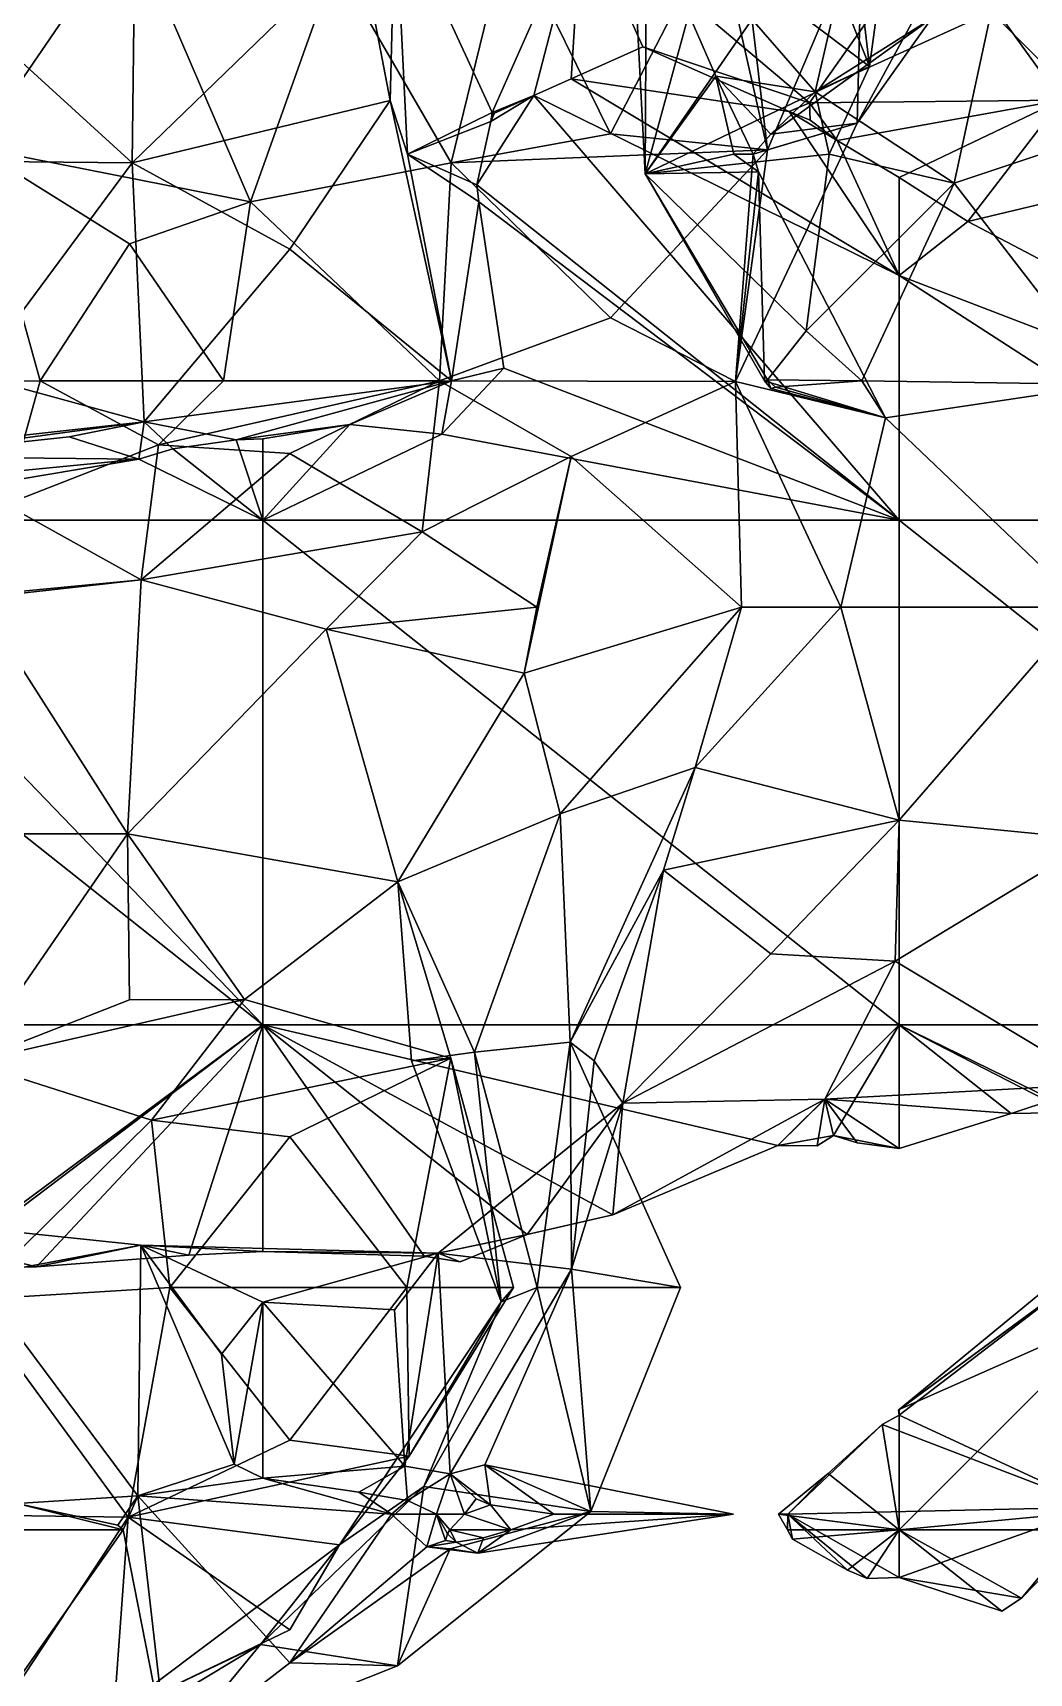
# Model space of a CAD drawing. Extents: x 290095 to 295679, y 4553756 to 4561441.
# Drawn here: x 291701.9 to 291780.2, y 4553941 to 4554070 of the extents above; entities that cross this region are included whole.
import ezdxf

# ---------------------------------------------------------------- set-up
doc = ezdxf.new("R2010")
doc.units = 0
doc.layers.add('Au_ppm_Pref_-_0_5', color=7, linetype='CONTINUOUS')

msp = doc.modelspace()

# ---------------------------------------------------------------- linework, layer by layer
at = {"layer": 'Au_ppm_Pref_-_0_5'}
for points in [[(291755.6, 4554066.54, 1870.89), (291750.03, 4554058.87, 1876.41), (291748.83, 4554082.07, 1871.33)], [(291763.38, 4554065.33, 1870.89), (291755.6, 4554066.54, 1870.89), (291748.83, 4554082.07, 1871.33)], [(291763.38, 4554065.33, 1870.89), (291748.83, 4554082.07, 1871.33), (291766.38, 4554078.25, 1873.78)], [(291748.83, 4554082.07, 1871.33), (291750.03, 4554058.87, 1876.41), (291750.15, 4554078.25, 1876.83)], [(291769.59, 4554081.57, 1880.28), (291759.92, 4554073.19, 1878.51), (291767.65, 4554067.31, 1876.83)], [(291769.59, 4554081.57, 1880.28), (291767.65, 4554067.31, 1876.83), (291763.34, 4554078.25, 1876.83)], [(291772.78, 4554078.45, 1895.9), (291786.69, 4554081.49, 1898.76), (291782.73, 4554064.67, 1897.18)], [(291697.4, 4554060.94, 1865.55), (291709.55, 4554078.7, 1863.78), (291689.86, 4554081.06, 1859.71)], [(291727.63, 4554077.08, 1882.35), (291730.39, 4554080.2, 1889.5), (291730.01, 4554064.64, 1883.58)], [(291730.39, 4554080.2, 1889.5), (291731.37, 4554060.43, 1888.71), (291730.01, 4554064.64, 1883.58)], [(291731.37, 4554060.43, 1888.71), (291730.39, 4554080.2, 1889.5), (291738.02, 4554063.69, 1893.81)], [(291738.02, 4554063.69, 1893.81), (291730.39, 4554080.2, 1889.5), (291745.05, 4554079.56, 1896.18)], [(291697.4, 4554060.94, 1865.55), (291719.04, 4554056.67, 1863.42), (291709.55, 4554078.7, 1863.78)], [(291719.04, 4554056.67, 1863.42), (291725.71, 4554075.42, 1860.32), (291709.55, 4554078.7, 1863.78)], [(291745.05, 4554079.56, 1896.18), (291741.29, 4554065.02, 1894.68), (291738.02, 4554063.69, 1893.81)], [(291744.21, 4554066.33, 1895.47), (291741.29, 4554065.02, 1894.68), (291745.05, 4554079.56, 1896.18)], [(291745.05, 4554079.56, 1896.18), (291749.84, 4554068.85, 1896.99), (291744.21, 4554066.33, 1895.47)], [(291762.95, 4554064.46, 1897.41), (291749.84, 4554068.85, 1896.99), (291745.05, 4554079.56, 1896.18)], [(291762.95, 4554064.46, 1897.41), (291745.05, 4554079.56, 1896.18), (291772.78, 4554078.45, 1895.9)], [(291725.71, 4554075.42, 1860.32), (291734.79, 4554059.73, 1860.17), (291739.32, 4554078.25, 1855.24)], [(291734.79, 4554059.73, 1860.17), (291747.32, 4554062.02, 1853.6), (291739.32, 4554078.25, 1855.24)], [(291755.69, 4554078.25, 1855.06), (291739.32, 4554078.25, 1855.24), (291747.32, 4554062.02, 1853.6)], [(291759.65, 4554060.77, 1859.1), (291755.69, 4554078.25, 1855.06), (291747.32, 4554062.02, 1853.6)], [(291750.03, 4554058.87, 1876.41), (291755.32, 4554078.25, 1878.99), (291750.15, 4554078.25, 1876.83)], [(291750.03, 4554058.87, 1876.41), (291759.92, 4554073.19, 1878.51), (291755.32, 4554078.25, 1878.99)], [(291759.65, 4554060.77, 1859.1), (291757.58, 4554078.25, 1859.01), (291755.69, 4554078.25, 1855.06)], [(291759.65, 4554060.77, 1859.1), (291767.08, 4554078.25, 1861.57), (291757.58, 4554078.25, 1859.01)], [(291759.65, 4554060.77, 1859.1), (291766.68, 4554062.85, 1864.95), (291767.08, 4554078.25, 1861.57)], [(291762.95, 4554064.46, 1897.41), (291772.78, 4554078.45, 1895.9), (291782.73, 4554064.67, 1897.18)], [(291766.38, 4554078.25, 1873.78), (291763.34, 4554078.25, 1876.83), (291767.65, 4554067.31, 1876.83)], [(291763.38, 4554065.33, 1870.89), (291766.38, 4554078.25, 1873.78), (291767.65, 4554067.31, 1876.83)], [(291772.52, 4554071.08, 1868.5), (291775.07, 4554078.25, 1864.95), (291766.68, 4554062.85, 1864.95)], [(291775.07, 4554078.25, 1864.95), (291767.08, 4554078.25, 1861.57), (291766.68, 4554062.85, 1864.95)], [(291796.63, 4554078.38, 1871.17), (291777.22, 4554071.6, 1870.89), (291786.57, 4554062.22, 1872.17)], [(291709.74, 4554059.75, 1882.45), (291685.47, 4554059.96, 1883.52), (291691.86, 4554076.07, 1881.38)], [(291709.74, 4554059.75, 1882.45), (291691.86, 4554076.07, 1881.38), (291709.95, 4554077.25, 1876.33)], [(291709.95, 4554077.25, 1876.33), (291727.63, 4554077.08, 1882.35), (291709.74, 4554059.75, 1882.45)], [(291709.74, 4554059.75, 1882.45), (291727.63, 4554077.08, 1882.35), (291730.01, 4554064.64, 1883.58)], [(291734.79, 4554059.73, 1860.17), (291725.71, 4554075.42, 1860.32), (291719.04, 4554056.67, 1863.42)], [(291767.65, 4554067.31, 1876.83), (291759.92, 4554073.19, 1878.51), (291750.03, 4554058.87, 1876.41)], [(291759.92, 4554061.98, 1870.37), (291763.38, 4554065.33, 1870.89), (291772.52, 4554071.08, 1868.5)], [(291759.92, 4554061.98, 1870.37), (291772.52, 4554071.08, 1868.5), (291766.68, 4554062.85, 1864.95)], [(291763.38, 4554065.33, 1870.89), (291774.3, 4554058.14, 1875.22), (291777.22, 4554071.6, 1870.89)], [(291763.38, 4554065.33, 1870.89), (291777.22, 4554071.6, 1870.89), (291772.52, 4554071.08, 1868.5)], [(291777.22, 4554071.6, 1870.89), (291774.3, 4554058.14, 1875.22), (291786.57, 4554062.22, 1872.17)], [(291761.34, 4554063.76, 1897.45), (291744.21, 4554066.33, 1895.47), (291749.84, 4554068.85, 1896.99)], [(291762.95, 4554064.46, 1897.41), (291761.34, 4554063.76, 1897.45), (291749.84, 4554068.85, 1896.99)], [(291764.5, 4554060.43, 1873.05), (291767.65, 4554067.31, 1876.83), (291750.03, 4554058.87, 1876.41)], [(291763.38, 4554065.33, 1870.89), (291767.65, 4554067.31, 1876.83), (291764.5, 4554060.43, 1873.05)], [(291770, 4554050.89, 1895.47), (291741.29, 4554065.02, 1894.68), (291744.21, 4554066.33, 1895.47)], [(291770, 4554050.89, 1895.47), (291744.21, 4554066.33, 1895.47), (291761.34, 4554063.76, 1897.45)], [(291756.99, 4554060.43, 1870.89), (291750.03, 4554058.87, 1876.41), (291755.6, 4554066.54, 1870.89)], [(291755.6, 4554066.54, 1870.89), (291759.92, 4554061.98, 1870.37), (291758.52, 4554060.43, 1870.23)], [(291755.6, 4554066.54, 1870.89), (291758.52, 4554060.43, 1870.23), (291756.99, 4554060.43, 1870.89)], [(291763.38, 4554065.33, 1870.89), (291759.92, 4554061.98, 1870.37), (291755.6, 4554066.54, 1870.89)], [(291730.01, 4554064.64, 1883.58), (291722.12, 4554052.95, 1886.21), (291709.74, 4554059.75, 1882.45)], [(291734.83, 4554042.61, 1888.71), (291722.12, 4554052.95, 1886.21), (291730.01, 4554064.64, 1883.58)], [(291734.83, 4554042.61, 1888.71), (291730.01, 4554064.64, 1883.58), (291731.37, 4554060.43, 1888.71)], [(291741.29, 4554065.02, 1894.68), (291736.8, 4554058, 1892.18), (291737.92, 4554062.98, 1893.64)], [(291741.29, 4554065.02, 1894.68), (291770, 4554031.65, 1890.52), (291736.8, 4554058, 1892.18)], [(291741.29, 4554065.02, 1894.68), (291737.92, 4554062.98, 1893.64), (291738.21, 4554063.65, 1893.85)], [(291741.29, 4554065.02, 1894.68), (291738.21, 4554063.65, 1893.85), (291738.02, 4554063.69, 1893.81)], [(291770, 4554050.89, 1895.47), (291770, 4554031.65, 1890.52), (291741.29, 4554065.02, 1894.68)], [(291762.95, 4554064.46, 1897.41), (291763.01, 4554063.08, 1897.53), (291761.34, 4554063.76, 1897.45)], [(291762.95, 4554064.46, 1897.41), (291782.73, 4554064.67, 1897.18), (291765.11, 4554061.5, 1897.45)], [(291762.95, 4554064.46, 1897.41), (291765.11, 4554061.5, 1897.45), (291763.01, 4554063.08, 1897.53)], [(291763.38, 4554065.33, 1870.89), (291764.5, 4554060.43, 1873.05), (291774.3, 4554058.14, 1875.22)], [(291770, 4554058.59, 1897.45), (291765.11, 4554061.5, 1897.45), (291782.73, 4554064.67, 1897.18)], [(291775.39, 4554055.13, 1897.46), (291770, 4554058.59, 1897.45), (291782.73, 4554064.67, 1897.18)], [(291775.39, 4554055.13, 1897.46), (291782.73, 4554064.67, 1897.18), (291782.6, 4554056.85, 1899.1)], [(291738.02, 4554063.69, 1893.81), (291737.92, 4554062.98, 1893.64), (291731.37, 4554060.43, 1888.71)], [(291737.92, 4554062.98, 1893.64), (291738.02, 4554063.69, 1893.81), (291738.06, 4554063.59, 1893.82)], [(291738.21, 4554063.65, 1893.85), (291737.92, 4554062.98, 1893.64), (291738.06, 4554063.59, 1893.82)], [(291738.06, 4554063.59, 1893.82), (291738.02, 4554063.69, 1893.81), (291738.21, 4554063.65, 1893.85)], [(291765.11, 4554061.5, 1897.45), (291761.34, 4554063.76, 1897.45), (291763.01, 4554063.08, 1897.53)], [(291770, 4554050.89, 1895.47), (291761.34, 4554063.76, 1897.45), (291765.11, 4554061.5, 1897.45)], [(291731.37, 4554060.43, 1888.71), (291737.92, 4554062.98, 1893.64), (291736.8, 4554058, 1892.18)], [(291759.65, 4554060.77, 1859.1), (291747.32, 4554062.02, 1853.6), (291734.79, 4554059.73, 1860.17)], [(291758.52, 4554060.43, 1870.23), (291766.68, 4554062.85, 1864.95), (291757.14, 4554042.54, 1865.12)], [(291759.65, 4554060.77, 1859.1), (291757.14, 4554042.54, 1865.12), (291766.68, 4554062.85, 1864.95)], [(291758.52, 4554060.43, 1870.23), (291759.92, 4554061.98, 1870.37), (291766.68, 4554062.85, 1864.95)], [(291786.57, 4554062.22, 1872.17), (291774.3, 4554058.14, 1875.22), (291786.52, 4554042.3, 1875.83)], [(291702.51, 4554042.61, 1868.25), (291697.4, 4554060.94, 1865.55), (291684.19, 4554042.39, 1865.33)], [(291702.51, 4554042.61, 1868.25), (291709.52, 4554053.38, 1868.54), (291697.4, 4554060.94, 1865.55)], [(291709.52, 4554053.38, 1868.54), (291719.04, 4554056.67, 1863.42), (291697.4, 4554060.94, 1865.55)], [(291759.65, 4554060.77, 1859.1), (291734.79, 4554059.73, 1860.17), (291747.32, 4554047.56, 1860.66)], [(291759.65, 4554060.77, 1859.1), (291747.32, 4554047.56, 1860.66), (291757.14, 4554042.54, 1865.12)], [(291770, 4554050.89, 1895.47), (291765.11, 4554061.5, 1897.45), (291770, 4554058.59, 1897.45)], [(291697.34, 4554043.03, 1882.32), (291685.47, 4554059.96, 1883.52), (291709.74, 4554059.75, 1882.45)], [(291697.34, 4554043.03, 1882.32), (291709.74, 4554059.75, 1882.45), (291710.67, 4554039.38, 1887.88)], [(291722.12, 4554052.95, 1886.21), (291710.67, 4554039.38, 1887.88), (291709.74, 4554059.75, 1882.45)], [(291719.04, 4554056.67, 1863.42), (291733.89, 4554042.61, 1863.97), (291734.79, 4554059.73, 1860.17)], [(291736.8, 4554058, 1892.18), (291736.96, 4554056.68, 1892.11), (291731.37, 4554060.43, 1888.71)], [(291734.83, 4554042.61, 1888.71), (291731.37, 4554060.43, 1888.71), (291736.96, 4554056.68, 1892.11)], [(291733.89, 4554042.61, 1863.97), (291747.32, 4554047.56, 1860.66), (291734.79, 4554059.73, 1860.17)], [(291758.94, 4554059.04, 1870.89), (291750.03, 4554058.87, 1876.41), (291756.99, 4554060.43, 1870.89)], [(291764.5, 4554060.43, 1873.05), (291750.03, 4554058.87, 1876.41), (291762.68, 4554046.52, 1876.83)], [(291756.99, 4554060.43, 1870.89), (291758.52, 4554060.43, 1870.23), (291758.94, 4554059.04, 1870.89)], [(291758.94, 4554059.04, 1870.89), (291758.52, 4554060.43, 1870.23), (291757.14, 4554042.54, 1865.12)], [(291764.5, 4554060.43, 1873.05), (291762.68, 4554046.52, 1876.83), (291774.3, 4554058.14, 1875.22)], [(291770, 4554031.65, 1890.52), (291736.96, 4554056.68, 1892.11), (291736.8, 4554058, 1892.18)], [(291758.94, 4554059.04, 1870.89), (291759.42, 4554042.61, 1876.59), (291750.03, 4554058.87, 1876.41)], [(291762.68, 4554046.52, 1876.83), (291750.03, 4554058.87, 1876.41), (291759.64, 4554042.68, 1876.96)], [(291759.42, 4554042.61, 1876.59), (291759.64, 4554042.68, 1876.96), (291750.03, 4554058.87, 1876.41)], [(291758.94, 4554059.04, 1870.89), (291757.14, 4554042.54, 1865.12), (291768.91, 4554039.69, 1871.34)], [(291758.94, 4554059.04, 1870.89), (291768.91, 4554039.69, 1871.34), (291759.42, 4554042.61, 1876.59)], [(291767.07, 4554042.61, 1876.83), (291774.3, 4554058.14, 1875.22), (291762.68, 4554046.52, 1876.83)], [(291767.07, 4554042.61, 1876.83), (291786.52, 4554042.3, 1875.83), (291774.3, 4554058.14, 1875.22)], [(291770, 4554050.89, 1895.47), (291770, 4554058.59, 1897.45), (291775.39, 4554055.13, 1897.46)], [(291736.96, 4554056.68, 1892.11), (291738.94, 4554043.6, 1891.42), (291734.83, 4554042.61, 1888.71)], [(291770, 4554031.65, 1890.52), (291738.94, 4554043.6, 1891.42), (291736.96, 4554056.68, 1892.11)], [(291775.39, 4554055.13, 1897.46), (291782.6, 4554056.85, 1899.1), (291820, 4554031.65, 1898.85)], [(291719.04, 4554056.67, 1863.42), (291709.52, 4554053.38, 1868.54), (291716.91, 4554042.61, 1868.43)], [(291719.04, 4554056.67, 1863.42), (291716.91, 4554042.61, 1868.43), (291733.89, 4554042.61, 1863.97)], [(291770, 4554050.89, 1895.47), (291775.39, 4554055.13, 1897.46), (291820, 4554031.65, 1898.85)], [(291716.91, 4554042.61, 1868.43), (291709.52, 4554053.38, 1868.54), (291702.51, 4554042.61, 1868.25)], [(291734.83, 4554042.61, 1888.71), (291710.67, 4554039.38, 1887.88), (291722.12, 4554052.95, 1886.21)], [(291770, 4554050.89, 1895.47), (291799.73, 4554031.65, 1895.47), (291770, 4554031.65, 1890.52)], [(291820, 4554031.65, 1898.85), (291799.73, 4554031.65, 1895.47), (291770, 4554050.89, 1895.47)], [(291757.14, 4554042.54, 1865.12), (291747.32, 4554047.56, 1860.66), (291733.89, 4554042.61, 1863.97)], [(291767.07, 4554042.61, 1876.83), (291762.68, 4554046.52, 1876.83), (291759.64, 4554042.68, 1876.96)], [(291699.82, 4554032.87, 1863.62), (291702.51, 4554042.61, 1868.25), (291684.19, 4554042.39, 1865.33)], [(291697.34, 4554043.03, 1882.32), (291710.67, 4554039.38, 1887.88), (291686.12, 4554036.64, 1887.56)], [(291699.82, 4554032.87, 1863.62), (291711.81, 4554037.58, 1865.55), (291702.51, 4554042.61, 1868.25)], [(291711.81, 4554037.58, 1865.55), (291716.91, 4554042.61, 1868.43), (291702.51, 4554042.61, 1868.25)], [(291734.83, 4554042.61, 1888.71), (291717.91, 4554037.96, 1891), (291710.67, 4554039.38, 1887.88)], [(291733.89, 4554042.61, 1863.97), (291716.91, 4554042.61, 1868.43), (291711.81, 4554037.58, 1865.55)], [(291711.81, 4554037.58, 1865.55), (291722.12, 4554036.89, 1860.92), (291733.89, 4554042.61, 1863.97)], [(291734.83, 4554042.61, 1888.71), (291726.84, 4554039.17, 1891.29), (291717.91, 4554037.96, 1891)], [(291733.89, 4554042.61, 1863.97), (291722.12, 4554036.89, 1860.92), (291732.53, 4554030.73, 1858.06)], [(291734.83, 4554042.61, 1888.71), (291734.06, 4554038.41, 1891.19), (291726.84, 4554039.17, 1891.29)], [(291744.23, 4554036.66, 1859.54), (291733.89, 4554042.61, 1863.97), (291732.53, 4554030.73, 1858.06)], [(291757.14, 4554042.54, 1865.12), (291733.89, 4554042.61, 1863.97), (291744.23, 4554036.66, 1859.54)], [(291770, 4554031.65, 1890.52), (291734.06, 4554038.41, 1891.19), (291738.94, 4554043.6, 1891.42)], [(291734.06, 4554038.41, 1891.19), (291734.83, 4554042.61, 1888.71), (291738.94, 4554043.6, 1891.42)], [(291757.14, 4554042.54, 1865.12), (291744.23, 4554036.66, 1859.54), (291757.6, 4554024.8, 1860.1)], [(291768.91, 4554039.69, 1871.34), (291757.14, 4554042.54, 1865.12), (291765.42, 4554024.8, 1866.07)], [(291757.14, 4554042.54, 1865.12), (291757.6, 4554024.8, 1860.1), (291765.42, 4554024.8, 1866.07)], [(291759.42, 4554042.61, 1876.59), (291759.92, 4554042.01, 1876.63), (291759.64, 4554042.68, 1876.96)], [(291768.91, 4554039.69, 1871.34), (291759.92, 4554042.01, 1876.63), (291759.42, 4554042.61, 1876.59)], [(291767.07, 4554042.61, 1876.83), (291759.64, 4554042.68, 1876.96), (291760.27, 4554042.11, 1876.83)], [(291759.64, 4554042.68, 1876.96), (291759.92, 4554042.01, 1876.63), (291760.27, 4554042.11, 1876.83)], [(291767.07, 4554042.61, 1876.83), (291760.27, 4554042.11, 1876.83), (291768.91, 4554039.69, 1871.34)], [(291767.07, 4554042.61, 1876.83), (291768.91, 4554039.69, 1871.34), (291786.52, 4554042.3, 1875.83)], [(291768.91, 4554039.69, 1871.34), (291760.27, 4554042.11, 1876.83), (291759.92, 4554042.01, 1876.63)], [(291784.52, 4554024.8, 1871.82), (291786.52, 4554042.3, 1875.83), (291768.91, 4554039.69, 1871.34)], [(291686.12, 4554036.64, 1887.56), (291710.67, 4554039.38, 1887.88), (291690.4, 4554036.64, 1889.58)], [(291690.4, 4554036.64, 1889.58), (291710.67, 4554039.38, 1887.88), (291704.79, 4554038.21, 1889.92)], [(291710.67, 4554039.38, 1887.88), (291710.25, 4554036.43, 1890.25), (291704.79, 4554038.21, 1889.92)], [(291710.25, 4554036.43, 1890.25), (291710.67, 4554039.38, 1887.88), (291712.94, 4554037.25, 1890.27)], [(291712.94, 4554037.25, 1890.27), (291710.67, 4554039.38, 1887.88), (291717.91, 4554037.96, 1891)], [(291717.91, 4554037.96, 1891), (291726.84, 4554039.17, 1891.29), (291720, 4554038.05, 1891.3)], [(291726.84, 4554039.17, 1891.29), (291720, 4554031.65, 1890.96), (291720, 4554038.05, 1891.3)], [(291734.06, 4554038.41, 1891.19), (291720, 4554031.65, 1890.96), (291726.84, 4554039.17, 1891.29)], [(291768.91, 4554039.69, 1871.34), (291765.42, 4554024.8, 1866.07), (291784.52, 4554024.8, 1871.82)], [(291704.79, 4554038.21, 1889.92), (291710.25, 4554036.43, 1890.25), (291690.4, 4554036.64, 1889.58)], [(291699.82, 4554032.87, 1863.62), (291710.43, 4554026.96, 1858.28), (291711.81, 4554037.58, 1865.55)], [(291711.81, 4554037.58, 1865.55), (291710.43, 4554026.96, 1858.28), (291722.12, 4554036.89, 1860.92)], [(291717.91, 4554037.96, 1891), (291720, 4554031.65, 1890.96), (291712.94, 4554037.25, 1890.27)], [(291720, 4554038.05, 1891.3), (291720, 4554031.65, 1890.96), (291717.91, 4554037.96, 1891)], [(291770, 4554031.65, 1890.52), (291720, 4554031.65, 1890.96), (291734.06, 4554038.41, 1891.19)], [(291710.25, 4554036.43, 1890.25), (291681.8, 4554031.65, 1889.71), (291685.4, 4554034.02, 1889.64)], [(291720, 4554031.65, 1890.96), (291681.8, 4554031.65, 1889.71), (291710.25, 4554036.43, 1890.25)], [(291710.25, 4554036.43, 1890.25), (291685.4, 4554034.02, 1889.64), (291690.4, 4554036.64, 1889.58)], [(291712.94, 4554037.25, 1890.27), (291720, 4554031.65, 1890.96), (291710.25, 4554036.43, 1890.25)], [(291732.53, 4554030.73, 1858.06), (291722.12, 4554036.89, 1860.92), (291710.43, 4554026.96, 1858.28)], [(291744.23, 4554036.66, 1859.54), (291732.53, 4554030.73, 1858.06), (291741.52, 4554024.8, 1855.8)], [(291740.52, 4554019.63, 1858.04), (291757.6, 4554024.8, 1860.1), (291744.23, 4554036.66, 1859.54)], [(291744.23, 4554036.66, 1859.54), (291741.52, 4554024.8, 1855.8), (291740.52, 4554019.63, 1858.04)], [(291685.16, 4554024.54, 1858.75), (291710.43, 4554026.96, 1858.28), (291699.82, 4554032.87, 1863.62)], [(291681.8, 4554031.65, 1889.71), (291720, 4553991.97, 1881.68), (291674.46, 4554028.12, 1888.65)], [(291720, 4554031.65, 1890.96), (291720, 4553991.97, 1881.68), (291681.8, 4554031.65, 1889.71)], [(291720, 4554031.65, 1890.96), (291770, 4554031.65, 1890.52), (291770, 4553991.97, 1886.51)], [(291770, 4553991.97, 1886.51), (291720, 4553991.97, 1881.68), (291720, 4554031.65, 1890.96)], [(291820, 4553991.97, 1887.5), (291770, 4553991.97, 1886.51), (291770, 4554031.65, 1890.52)], [(291770, 4554031.65, 1890.52), (291799.73, 4554031.65, 1895.47), (291820, 4553991.97, 1887.5)], [(291724.97, 4554023.09, 1854.98), (291732.53, 4554030.73, 1858.06), (291710.43, 4554026.96, 1858.28)], [(291724.97, 4554023.09, 1854.98), (291741.52, 4554024.8, 1855.8), (291732.53, 4554030.73, 1858.06)], [(291674.46, 4554028.12, 1888.65), (291720, 4553991.97, 1881.68), (291670, 4553991.97, 1892.43)], [(291685.16, 4554024.54, 1858.75), (291697.52, 4554025.52, 1852.84), (291710.43, 4554026.96, 1858.28)], [(291710.43, 4554026.96, 1858.28), (291697.52, 4554025.52, 1852.84), (291709.38, 4554006.98, 1855.38)], [(291724.97, 4554023.09, 1854.98), (291710.43, 4554026.96, 1858.28), (291709.38, 4554006.98, 1855.38)], [(291709.38, 4554006.98, 1855.38), (291697.52, 4554025.52, 1852.84), (291691.39, 4554006.98, 1851.75)], [(291724.97, 4554023.09, 1854.98), (291740.52, 4554019.63, 1858.04), (291741.52, 4554024.8, 1855.8)], [(291743.35, 4554008.56, 1860.15), (291757.6, 4554024.8, 1860.1), (291740.52, 4554019.63, 1858.04)], [(291753.96, 4554012.2, 1865.82), (291757.6, 4554024.8, 1860.1), (291743.35, 4554008.56, 1860.15)], [(291769.98, 4554008.06, 1871.25), (291765.42, 4554024.8, 1866.07), (291753.96, 4554012.2, 1865.82)], [(291753.96, 4554012.2, 1865.82), (291765.42, 4554024.8, 1866.07), (291757.6, 4554024.8, 1860.1)], [(291769.98, 4554008.06, 1871.25), (291784.52, 4554024.8, 1871.82), (291765.42, 4554024.8, 1866.07)], [(291769.98, 4554008.06, 1871.25), (291785.43, 4554006.55, 1876.7), (291784.52, 4554024.8, 1871.82)], [(291724.97, 4554023.09, 1854.98), (291709.38, 4554006.98, 1855.38), (291730.61, 4554003.23, 1853.76)], [(291724.97, 4554023.09, 1854.98), (291730.61, 4554003.23, 1853.76), (291740.52, 4554019.63, 1858.04)], [(291743.35, 4554008.56, 1860.15), (291740.52, 4554019.63, 1858.04), (291730.61, 4554003.23, 1853.76)], [(291753.96, 4554012.2, 1865.82), (291743.35, 4554008.56, 1860.15), (291744.15, 4553990.61, 1865.83)], [(291744.15, 4553990.61, 1865.83), (291751.48, 4554004.13, 1869.88), (291753.96, 4554012.2, 1865.82)], [(291769.98, 4554008.06, 1871.25), (291753.96, 4554012.2, 1865.82), (291751.48, 4554004.13, 1869.88)], [(291743.35, 4554008.56, 1860.15), (291730.61, 4554003.23, 1853.76), (291736.64, 4553989.83, 1858.83)], [(291744.15, 4553990.61, 1865.83), (291743.35, 4554008.56, 1860.15), (291736.64, 4553989.83, 1858.83)], [(291769.98, 4554008.06, 1871.25), (291751.48, 4554004.13, 1869.88), (291759.92, 4553997.56, 1873.69)], [(291769.98, 4554008.06, 1871.25), (291759.92, 4553997.56, 1873.69), (291769.67, 4553996.99, 1878.09)], [(291769.98, 4554008.06, 1871.25), (291769.67, 4553996.99, 1878.09), (291785.43, 4554006.55, 1876.7)], [(291709.38, 4554006.98, 1855.38), (291691.39, 4554006.98, 1851.75), (291697, 4553989.04, 1852.95)], [(291709.38, 4554006.98, 1855.38), (291697, 4553989.04, 1852.95), (291709.52, 4553993.94, 1857.42)], [(291718.56, 4553993.96, 1851.4), (291709.38, 4554006.98, 1855.38), (291709.52, 4553993.94, 1857.42)], [(291709.38, 4554006.98, 1855.38), (291718.56, 4553993.96, 1851.4), (291730.61, 4554003.23, 1853.76)], [(291785.76, 4553987.32, 1882.92), (291785.43, 4554006.55, 1876.7), (291769.67, 4553996.99, 1878.09)], [(291746.03, 4553989.16, 1870.89), (291751.48, 4554004.13, 1869.88), (291744.15, 4553990.61, 1865.83)], [(291751.48, 4554004.13, 1869.88), (291746.03, 4553989.16, 1870.89), (291748.29, 4553985.82, 1876.27)], [(291759.92, 4553997.56, 1873.69), (291751.48, 4554004.13, 1869.88), (291748.29, 4553985.82, 1876.27)], [(291730.61, 4554003.23, 1853.76), (291718.56, 4553993.96, 1851.4), (291734.76, 4553989.37, 1847.11)], [(291730.61, 4554003.23, 1853.76), (291731.68, 4553989.16, 1853.07), (291736.64, 4553989.83, 1858.83)], [(291730.61, 4554003.23, 1853.76), (291734.76, 4553989.37, 1847.11), (291731.68, 4553989.16, 1853.07)], [(291769.67, 4553996.99, 1878.09), (291759.92, 4553997.56, 1873.69), (291748.29, 4553985.82, 1876.27)], [(291769.67, 4553996.99, 1878.09), (291748.29, 4553985.82, 1876.27), (291764.14, 4553986.13, 1882.35)], [(291785.76, 4553987.32, 1882.92), (291769.67, 4553996.99, 1878.09), (291764.14, 4553986.13, 1882.35)], [(291711.26, 4553984.49, 1847.87), (291718.56, 4553993.96, 1851.4), (291697, 4553989.04, 1852.95)], [(291718.56, 4553993.96, 1851.4), (291709.52, 4553993.94, 1857.42), (291697, 4553989.04, 1852.95)], [(291734.76, 4553989.37, 1847.11), (291718.56, 4553993.96, 1851.4), (291711.26, 4553984.49, 1847.87)], [(291720, 4553991.97, 1881.68), (291694.15, 4553972.8, 1882.23), (291670, 4553991.97, 1892.43)], [(291720, 4553991.97, 1881.68), (291694.65, 4553972.81, 1882.13), (291694.15, 4553972.8, 1882.23)], [(291720, 4553991.97, 1881.68), (291702.22, 4553972.95, 1880.54), (291694.65, 4553972.81, 1882.13)], [(291720, 4553991.97, 1881.68), (291714.18, 4553973.87, 1878.21), (291702.22, 4553972.95, 1880.54)], [(291720, 4553991.97, 1881.68), (291720, 4553974.16, 1877.03), (291714.18, 4553973.87, 1878.21)], [(291720, 4553991.97, 1881.68), (291732.68, 4553973.8, 1877.15), (291720, 4553974.16, 1877.03)], [(291740.76, 4553975.49, 1877.73), (291732.68, 4553973.8, 1877.15), (291720, 4553991.97, 1881.68)], [(291720, 4553991.97, 1881.68), (291747.49, 4553977.05, 1878.94), (291740.76, 4553975.49, 1877.73)], [(291720, 4553991.97, 1881.68), (291760.46, 4553982.48, 1882.16), (291747.49, 4553977.05, 1878.94)], [(291770, 4553991.97, 1886.51), (291760.46, 4553982.48, 1882.16), (291720, 4553991.97, 1881.68)], [(291770, 4553991.97, 1886.51), (291764.84, 4553983.27, 1882.87), (291760.46, 4553982.48, 1882.16)], [(291770, 4553991.97, 1886.51), (291770, 4553982.26, 1883), (291764.84, 4553983.27, 1882.87)], [(291778.78, 4553985, 1882.97), (291770, 4553982.26, 1883), (291770, 4553991.97, 1886.51)], [(291783.39, 4553985.09, 1883.11), (291778.78, 4553985, 1882.97), (291770, 4553991.97, 1886.51)], [(291770, 4553991.97, 1886.51), (291784.24, 4553985.01, 1883.08), (291783.39, 4553985.09, 1883.11)], [(291784.24, 4553985.01, 1883.08), (291770, 4553991.97, 1886.51), (291820, 4553991.97, 1887.5)], [(291731.68, 4553989.16, 1853.07), (291738.73, 4553970.21, 1852.78), (291736.64, 4553989.83, 1858.83)], [(291741.55, 4553971.34, 1859.91), (291744.15, 4553990.61, 1865.83), (291736.64, 4553989.83, 1858.83)], [(291736.64, 4553989.83, 1858.83), (291738.73, 4553970.21, 1852.78), (291741.55, 4553971.34, 1859.91)], [(291752.81, 4553971.34, 1864.95), (291744.15, 4553990.61, 1865.83), (291741.55, 4553971.34, 1859.91)], [(291744.15, 4553990.61, 1865.83), (291752.81, 4553971.34, 1864.95), (291744.25, 4553972.78, 1870.41)], [(291746.03, 4553989.16, 1870.89), (291744.15, 4553990.61, 1865.83), (291744.25, 4553972.78, 1870.41)], [(291711.26, 4553984.49, 1847.87), (291697, 4553989.04, 1852.95), (291696.93, 4553970.36, 1847.89)], [(291711.26, 4553984.49, 1847.87), (291722.12, 4553983.18, 1843.18), (291734.76, 4553989.37, 1847.11)], [(291731.32, 4553971.34, 1842.79), (291734.76, 4553989.37, 1847.11), (291722.12, 4553983.18, 1843.18)], [(291739.68, 4553971.34, 1847.13), (291734.76, 4553989.37, 1847.11), (291731.32, 4553971.34, 1842.79)], [(291731.68, 4553989.16, 1853.07), (291734.76, 4553989.37, 1847.11), (291738.73, 4553970.21, 1852.78)], [(291734.76, 4553989.37, 1847.11), (291739.68, 4553971.34, 1847.13), (291738.73, 4553970.21, 1852.78)], [(291746.03, 4553989.16, 1870.89), (291744.25, 4553972.78, 1870.41), (291748.29, 4553985.82, 1876.27)], [(291785.76, 4553987.32, 1882.92), (291764.14, 4553986.13, 1882.35), (291778.78, 4553985, 1882.97)], [(291785.76, 4553987.32, 1882.92), (291778.78, 4553985, 1882.97), (291783.39, 4553985.09, 1883.11)], [(291733.77, 4553974.04, 1876.41), (291740.76, 4553975.49, 1877.73), (291748.29, 4553985.82, 1876.27)], [(291744.25, 4553972.78, 1870.41), (291733.77, 4553974.04, 1876.41), (291748.29, 4553985.82, 1876.27)], [(291748.29, 4553985.82, 1876.27), (291740.76, 4553975.49, 1877.73), (291747.49, 4553977.05, 1878.94)], [(291764.14, 4553986.13, 1882.35), (291747.49, 4553977.05, 1878.94), (291760.46, 4553982.48, 1882.16)], [(291764.14, 4553986.13, 1882.35), (291748.29, 4553985.82, 1876.27), (291747.49, 4553977.05, 1878.94)], [(291764.14, 4553986.13, 1882.35), (291760.46, 4553982.48, 1882.16), (291763.56, 4553982.47, 1882.45)], [(291764.84, 4553983.27, 1882.87), (291764.14, 4553986.13, 1882.35), (291763.56, 4553982.47, 1882.45)], [(291770, 4553982.26, 1883), (291764.14, 4553986.13, 1882.35), (291766.7, 4553982.7, 1882.84)], [(291778.78, 4553985, 1882.97), (291764.14, 4553986.13, 1882.35), (291770, 4553982.26, 1883)], [(291764.14, 4553986.13, 1882.35), (291764.84, 4553983.27, 1882.87), (291766.7, 4553982.7, 1882.84)], [(291711.26, 4553984.49, 1847.87), (291696.93, 4553970.36, 1847.89), (291712.7, 4553971.34, 1842.69)], [(291711.26, 4553984.49, 1847.87), (291712.7, 4553971.34, 1842.69), (291722.12, 4553983.18, 1843.18)], [(291760.46, 4553982.48, 1882.16), (291764.84, 4553983.27, 1882.87), (291763.56, 4553982.47, 1882.45)], [(291764.84, 4553983.27, 1882.87), (291770, 4553982.26, 1883), (291766.7, 4553982.7, 1882.84)], [(291722.12, 4553983.18, 1843.18), (291712.7, 4553971.34, 1842.69), (291731.32, 4553971.34, 1842.79)], [(291702.22, 4553972.95, 1880.54), (291684.12, 4553977.41, 1876.49), (291694.65, 4553972.81, 1882.13)], [(291702.22, 4553972.95, 1880.54), (291710.42, 4553974.66, 1876.31), (291684.12, 4553977.41, 1876.49)], [(291710.42, 4553974.66, 1876.31), (291697.33, 4553972.2, 1870.43), (291684.12, 4553977.41, 1876.49)], [(291740.76, 4553975.49, 1877.73), (291735.5, 4553973.35, 1877.08), (291732.68, 4553973.8, 1877.15)], [(291735.5, 4553973.35, 1877.08), (291740.76, 4553975.49, 1877.73), (291733.77, 4553974.04, 1876.41)], [(291710.42, 4553974.66, 1876.31), (291710.19, 4553954.96, 1869.88), (291697.33, 4553972.2, 1870.43)], [(291714.18, 4553973.87, 1878.21), (291710.42, 4553974.66, 1876.31), (291702.22, 4553972.95, 1880.54)], [(291717.74, 4553957.43, 1873.15), (291710.19, 4553954.96, 1869.88), (291710.42, 4553974.66, 1876.31)], [(291710.42, 4553974.66, 1876.31), (291716.75, 4553966.1, 1875.63), (291717.74, 4553957.43, 1873.15)], [(291710.42, 4553974.66, 1876.31), (291720, 4553970.17, 1875.99), (291716.75, 4553966.1, 1875.63)], [(291710.42, 4553974.66, 1876.31), (291733.77, 4553974.04, 1876.41), (291720, 4553970.17, 1875.99)], [(291710.42, 4553974.66, 1876.31), (291720, 4553974.16, 1877.03), (291733.77, 4553974.04, 1876.41)], [(291710.42, 4553974.66, 1876.31), (291714.18, 4553973.87, 1878.21), (291720, 4553974.16, 1877.03)], [(291732.68, 4553973.8, 1877.15), (291733.77, 4553974.04, 1876.41), (291720, 4553974.16, 1877.03)], [(291720, 4553970.17, 1875.99), (291733.77, 4553974.04, 1876.41), (291730.34, 4553969.58, 1876.01)], [(291730.34, 4553969.58, 1876.01), (291733.77, 4553974.04, 1876.41), (291731.15, 4553957.29, 1872.82)], [(291731.15, 4553957.29, 1872.82), (291733.77, 4553974.04, 1876.41), (291734.72, 4553956.67, 1871.94)], [(291732.68, 4553973.8, 1877.15), (291735.5, 4553973.35, 1877.08), (291733.77, 4553974.04, 1876.41)], [(291744.25, 4553972.78, 1870.41), (291734.72, 4553956.67, 1871.94), (291733.77, 4553974.04, 1876.41)], [(291697.33, 4553972.2, 1870.43), (291710.19, 4553954.96, 1869.88), (291700.71, 4553954.35, 1870.09)], [(291744.25, 4553972.78, 1870.41), (291737.45, 4553957.38, 1870.89), (291734.72, 4553956.67, 1871.94)], [(291737.45, 4553957.38, 1870.89), (291744.25, 4553972.78, 1870.41), (291745.76, 4553953.71, 1865.49)], [(291752.81, 4553971.34, 1864.95), (291745.76, 4553953.71, 1865.49), (291744.25, 4553972.78, 1870.41)], [(291784.74, 4553972.6, 1876.2), (291769.94, 4553961.69, 1875.56), (291769.99, 4553961.29, 1875.42)], [(291784.74, 4553972.6, 1876.2), (291770, 4553961.75, 1875.59), (291769.94, 4553961.69, 1875.56)], [(291784.74, 4553972.6, 1876.2), (291769.99, 4553961.29, 1875.42), (291785.56, 4553954.07, 1870.02)], [(291784.74, 4553972.6, 1876.2), (291781.33, 4553971.07, 1877.64), (291770, 4553961.75, 1875.59)], [(291692.3, 4553953.52, 1850.89), (291709.42, 4553953.28, 1847.15), (291696.93, 4553970.36, 1847.89)], [(291696.93, 4553970.36, 1847.89), (291709.42, 4553953.28, 1847.15), (291712.7, 4553971.34, 1842.69)], [(291722.12, 4553959.33, 1843.13), (291712.7, 4553971.34, 1842.69), (291709.42, 4553953.28, 1847.15)], [(291731.32, 4553971.34, 1842.79), (291712.7, 4553971.34, 1842.69), (291722.12, 4553959.33, 1843.13)], [(291731.5, 4553958.08, 1847.13), (291731.32, 4553971.34, 1842.79), (291722.12, 4553959.33, 1843.13)], [(291731.5, 4553958.08, 1847.13), (291739.68, 4553971.34, 1847.13), (291731.32, 4553971.34, 1842.79)], [(291739.68, 4553971.34, 1847.13), (291731.5, 4553958.08, 1847.13), (291738.73, 4553970.21, 1852.78)], [(291745.76, 4553953.71, 1865.49), (291741.55, 4553971.34, 1859.91), (291732.64, 4553955.7, 1858.59)], [(291741.55, 4553971.34, 1859.91), (291738.73, 4553970.21, 1852.78), (291732.64, 4553955.7, 1858.59)], [(291745.76, 4553953.71, 1865.49), (291752.81, 4553971.34, 1864.95), (291741.55, 4553971.34, 1859.91)], [(291781.33, 4553971.07, 1877.64), (291786.95, 4553969.27, 1876.33), (291770, 4553961.75, 1875.59)], [(291716.75, 4553966.1, 1875.63), (291720, 4553970.17, 1875.99), (291717.74, 4553957.43, 1873.15)], [(291720, 4553970.17, 1875.99), (291720, 4553956.34, 1872.38), (291717.74, 4553957.43, 1873.15)], [(291720, 4553970.17, 1875.99), (291730.34, 4553969.58, 1876.01), (291731.15, 4553957.29, 1872.82)], [(291720, 4553956.34, 1872.38), (291720, 4553970.17, 1875.99), (291731.15, 4553957.29, 1872.82)], [(291738.73, 4553970.21, 1852.78), (291726.01, 4553951.1, 1852.89), (291732.64, 4553955.7, 1858.59)], [(291731.5, 4553958.08, 1847.13), (291726.01, 4553951.1, 1852.89), (291738.73, 4553970.21, 1852.78)], [(291786.93, 4553953.87, 1870.77), (291770, 4553952.28, 1872.16), (291786.95, 4553969.27, 1876.33)], [(291786.95, 4553969.27, 1876.33), (291770, 4553952.28, 1872.16), (291770, 4553961.75, 1875.59)], [(291769.99, 4553961.29, 1875.42), (291770, 4553952.28, 1872.16), (291768.66, 4553960.55, 1875.02)], [(291769.99, 4553961.29, 1875.42), (291768.66, 4553960.55, 1875.02), (291785.56, 4553954.07, 1870.02)], [(291769.94, 4553961.69, 1875.56), (291770, 4553961.75, 1875.59), (291769.99, 4553961.29, 1875.42)], [(291770, 4553952.28, 1872.16), (291769.99, 4553961.29, 1875.42), (291770, 4553961.75, 1875.59)], [(291761.25, 4553953.52, 1870.98), (291785.56, 4553954.07, 1870.02), (291768.66, 4553960.55, 1875.02)], [(291768.66, 4553960.55, 1875.02), (291764.4, 4553956.72, 1873.23), (291761.25, 4553953.52, 1870.98)], [(291768.66, 4553960.55, 1875.02), (291770, 4553952.28, 1872.16), (291764.4, 4553956.72, 1873.23)], [(291731.5, 4553958.08, 1847.13), (291722.12, 4553959.33, 1843.13), (291709.42, 4553953.28, 1847.15)], [(291731.5, 4553958.08, 1847.13), (291709.42, 4553953.28, 1847.15), (291726.01, 4553951.1, 1852.89)], [(291710.19, 4553954.96, 1869.88), (291717.74, 4553957.43, 1873.15), (291720, 4553956.34, 1872.38)], [(291710.19, 4553954.96, 1869.88), (291720, 4553956.34, 1872.38), (291730.11, 4553953.52, 1870.89)], [(291727.55, 4553955.23, 1872.22), (291720, 4553956.34, 1872.38), (291731.15, 4553957.29, 1872.82)], [(291720, 4553956.34, 1872.38), (291727.55, 4553955.23, 1872.22), (291730.11, 4553953.52, 1870.89)], [(291731.37, 4553954.58, 1872.11), (291727.55, 4553955.23, 1872.22), (291731.15, 4553957.29, 1872.82)], [(291734.72, 4553956.67, 1871.94), (291731.37, 4553954.58, 1872.11), (291731.15, 4553957.29, 1872.82)], [(291731.37, 4553954.58, 1872.11), (291734.72, 4553956.67, 1871.94), (291733.65, 4553953.52, 1871.39)], [(291734.72, 4553956.67, 1871.94), (291735.85, 4553953.52, 1871.91), (291733.65, 4553953.52, 1871.39)], [(291737.88, 4553954.25, 1872.14), (291734.72, 4553956.67, 1871.94), (291737.45, 4553957.38, 1870.89)], [(291734.72, 4553956.67, 1871.94), (291736.75, 4553954.72, 1872.24), (291735.85, 4553953.52, 1871.91)], [(291736.75, 4553954.72, 1872.24), (291734.72, 4553956.67, 1871.94), (291737.88, 4553954.25, 1872.14)], [(291742.85, 4553953.52, 1872.03), (291737.88, 4553954.25, 1872.14), (291737.45, 4553957.38, 1870.89)], [(291737.45, 4553957.38, 1870.89), (291756.98, 4553953.52, 1870.89), (291742.85, 4553953.52, 1872.03)], [(291737.45, 4553957.38, 1870.89), (291745.76, 4553953.71, 1865.49), (291756.98, 4553953.52, 1870.89)], [(291764.4, 4553956.72, 1873.23), (291770, 4553952.28, 1872.16), (291760.5, 4553953.52, 1872.33)], [(291764.4, 4553956.72, 1873.23), (291760.5, 4553953.52, 1872.33), (291761.25, 4553953.52, 1870.98)], [(291710.19, 4553954.96, 1869.88), (291708.61, 4553952.66, 1870), (291700.71, 4553954.35, 1870.09)], [(291710.19, 4553954.96, 1869.88), (291709.03, 4553952.28, 1869.79), (291708.61, 4553952.66, 1870)], [(291710.19, 4553954.96, 1869.88), (291712.53, 4553934.41, 1865.48), (291709.03, 4553952.28, 1869.79)], [(291730.11, 4553953.52, 1870.89), (291722.12, 4553941.82, 1868.85), (291710.19, 4553954.96, 1869.88)], [(291710.19, 4553954.96, 1869.88), (291722.12, 4553941.82, 1868.85), (291712.53, 4553934.41, 1865.48)], [(291719.81, 4553943.28, 1860.44), (291730.57, 4553941.58, 1864.95), (291732.64, 4553955.7, 1858.59)], [(291726.01, 4553951.1, 1852.89), (291719.81, 4553943.28, 1860.44), (291732.64, 4553955.7, 1858.59)], [(291727.55, 4553955.23, 1872.22), (291731.37, 4553954.58, 1872.11), (291730.11, 4553953.52, 1870.89)], [(291745.76, 4553953.71, 1865.49), (291732.64, 4553955.7, 1858.59), (291730.57, 4553941.58, 1864.95)], [(291709.03, 4553952.28, 1869.79), (291670, 4553952.28, 1864.34), (291700.71, 4553954.35, 1870.09)], [(291709.42, 4553953.28, 1847.15), (291692.3, 4553953.52, 1850.89), (291697.91, 4553935.8, 1847.24)], [(291709.03, 4553952.28, 1869.79), (291700.71, 4553954.35, 1870.09), (291708.61, 4553952.66, 1870)], [(291730.11, 4553953.52, 1870.89), (291732.89, 4553950.94, 1870.89), (291722.12, 4553941.82, 1868.85)], [(291733.65, 4553953.52, 1871.39), (291730.11, 4553953.52, 1870.89), (291731.37, 4553954.58, 1872.11)], [(291732.89, 4553950.94, 1870.89), (291730.11, 4553953.52, 1870.89), (291733.65, 4553953.52, 1871.39)], [(291730.57, 4553941.58, 1864.95), (291734.72, 4553950.8, 1869.98), (291745.76, 4553953.71, 1865.49)], [(291734.34, 4553951.44, 1871.4), (291732.89, 4553950.94, 1870.89), (291733.65, 4553953.52, 1871.39)], [(291733.65, 4553953.52, 1871.39), (291734.5, 4553951.97, 1871.51), (291734.34, 4553951.44, 1871.4)], [(291733.65, 4553953.52, 1871.39), (291734.69, 4553952.28, 1871.57), (291734.5, 4553951.97, 1871.51)], [(291733.65, 4553953.52, 1871.39), (291735.85, 4553953.52, 1871.91), (291734.69, 4553952.28, 1871.57)], [(291739.47, 4553952.28, 1871.65), (291734.69, 4553952.28, 1871.57), (291735.85, 4553953.52, 1871.91)], [(291736.9, 4553950.44, 1870.89), (291745.76, 4553953.71, 1865.49), (291734.72, 4553950.8, 1869.98)], [(291737.88, 4553954.25, 1872.14), (291735.85, 4553953.52, 1871.91), (291736.75, 4553954.72, 1872.24)], [(291739.47, 4553952.28, 1871.65), (291735.85, 4553953.52, 1871.91), (291737.88, 4553954.25, 1872.14)], [(291756.98, 4553953.52, 1870.89), (291745.76, 4553953.71, 1865.49), (291736.9, 4553950.44, 1870.89)], [(291739.47, 4553952.28, 1871.65), (291756.98, 4553953.52, 1870.89), (291736.9, 4553950.44, 1870.89)], [(291739.47, 4553952.28, 1871.65), (291737.88, 4553954.25, 1872.14), (291742.85, 4553953.52, 1872.03)], [(291742.85, 4553953.52, 1872.03), (291756.98, 4553953.52, 1870.89), (291739.47, 4553952.28, 1871.65)], [(291760.5, 4553953.52, 1872.33), (291770, 4553952.28, 1872.16), (291761.22, 4553952.28, 1872.02)], [(291761.25, 4553953.52, 1870.98), (291760.5, 4553953.52, 1872.33), (291761.22, 4553952.28, 1872.02)], [(291761.25, 4553953.52, 1870.98), (291761.22, 4553952.28, 1872.02), (291761.6, 4553951.56, 1871.89)], [(291785.56, 4553954.07, 1870.02), (291761.25, 4553953.52, 1870.98), (291770, 4553948.54, 1871.14)], [(291767.47, 4553948.46, 1871.24), (291761.25, 4553953.52, 1870.98), (291765.93, 4553949.12, 1871.5)], [(291761.25, 4553953.52, 1870.98), (291761.6, 4553951.56, 1871.89), (291765.93, 4553949.12, 1871.5)], [(291770, 4553948.54, 1871.14), (291761.25, 4553953.52, 1870.98), (291767.47, 4553948.46, 1871.24)], [(291779.59, 4553946.9, 1870.94), (291785.56, 4553954.07, 1870.02), (291770, 4553948.54, 1871.14)], [(291784.84, 4553952.28, 1870.44), (291770, 4553952.28, 1872.16), (291786.93, 4553953.87, 1870.77)], [(291784.84, 4553952.28, 1870.44), (291785.56, 4553954.07, 1870.02), (291779.59, 4553946.9, 1870.94)], [(291670, 4553952.28, 1864.34), (291709.03, 4553952.28, 1869.79), (291697.31, 4553935.65, 1870.73)], [(291709.03, 4553952.28, 1869.79), (291712.53, 4553934.41, 1865.48), (291697.31, 4553935.65, 1870.73)], [(291709.42, 4553953.28, 1847.15), (291697.91, 4553935.8, 1847.24), (291708.29, 4553937.76, 1853.47)], [(291722.12, 4553944.43, 1850.04), (291709.42, 4553953.28, 1847.15), (291708.29, 4553937.76, 1853.47)], [(291726.01, 4553951.1, 1852.89), (291709.42, 4553953.28, 1847.15), (291722.12, 4553944.43, 1850.04)], [(291734.5, 4553951.97, 1871.51), (291734.69, 4553952.28, 1871.57), (291735.2, 4553951.32, 1871.4)], [(291734.69, 4553952.28, 1871.57), (291737.33, 4553951.66, 1871.5), (291735.2, 4553951.32, 1871.4)], [(291734.69, 4553952.28, 1871.57), (291739.47, 4553952.28, 1871.65), (291737.33, 4553951.66, 1871.5)], [(291737.33, 4553951.66, 1871.5), (291739.47, 4553952.28, 1871.65), (291736.9, 4553950.44, 1870.89)], [(291770, 4553952.28, 1872.16), (291761.6, 4553951.56, 1871.89), (291761.22, 4553952.28, 1872.02)], [(291761.6, 4553951.56, 1871.89), (291770, 4553952.28, 1872.16), (291765.93, 4553949.12, 1871.5)], [(291770, 4553952.28, 1872.16), (291767.47, 4553948.46, 1871.24), (291765.93, 4553949.12, 1871.5)], [(291770, 4553952.28, 1872.16), (291770, 4553948.54, 1871.14), (291767.47, 4553948.46, 1871.24)], [(291770, 4553948.54, 1871.14), (291770, 4553952.28, 1872.16), (291778.06, 4553945.88, 1871.1)], [(291779.59, 4553946.9, 1870.94), (291770, 4553952.28, 1872.16), (291784.84, 4553952.28, 1870.44)], [(291778.06, 4553945.88, 1871.1), (291770, 4553952.28, 1872.16), (291779.59, 4553946.9, 1870.94)], [(291719.81, 4553943.28, 1860.44), (291726.01, 4553951.1, 1852.89), (291708.29, 4553937.76, 1853.47)], [(291708.29, 4553937.76, 1853.47), (291726.01, 4553951.1, 1852.89), (291722.12, 4553944.43, 1850.04)], [(291734.34, 4553951.44, 1871.4), (291735.2, 4553951.32, 1871.4), (291732.89, 4553950.94, 1870.89)], [(291732.89, 4553950.94, 1870.89), (291735.2, 4553951.32, 1871.4), (291736.9, 4553950.44, 1870.89)], [(291734.34, 4553951.44, 1871.4), (291734.5, 4553951.97, 1871.51), (291735.2, 4553951.32, 1871.4)], [(291735.2, 4553951.32, 1871.4), (291737.33, 4553951.66, 1871.5), (291736.9, 4553950.44, 1870.89)], [(291734.72, 4553950.8, 1869.98), (291722.12, 4553941.82, 1868.85), (291732.89, 4553950.94, 1870.89)], [(291734.72, 4553950.8, 1869.98), (291730.57, 4553941.58, 1864.95), (291722.12, 4553941.82, 1868.85)], [(291732.89, 4553950.94, 1870.89), (291736.9, 4553950.44, 1870.89), (291734.72, 4553950.8, 1869.98)], [(291779.59, 4553946.9, 1870.94), (291770, 4553948.54, 1871.14), (291778.06, 4553945.88, 1871.1)], [(291702.57, 4553932.87, 1859.01), (291712.53, 4553934.41, 1865.48), (291719.81, 4553943.28, 1860.44)], [(291702.57, 4553932.87, 1859.01), (291719.81, 4553943.28, 1860.44), (291708.29, 4553937.76, 1853.47)], [(291719.81, 4553943.28, 1860.44), (291712.53, 4553934.41, 1865.48), (291730.57, 4553941.58, 1864.95)], [(291730.57, 4553941.58, 1864.95), (291712.53, 4553934.41, 1865.48), (291722.12, 4553941.82, 1868.85)]]:
    msp.add_3dface(points, dxfattribs=at)

doc.saveas('drawing.dxf')
